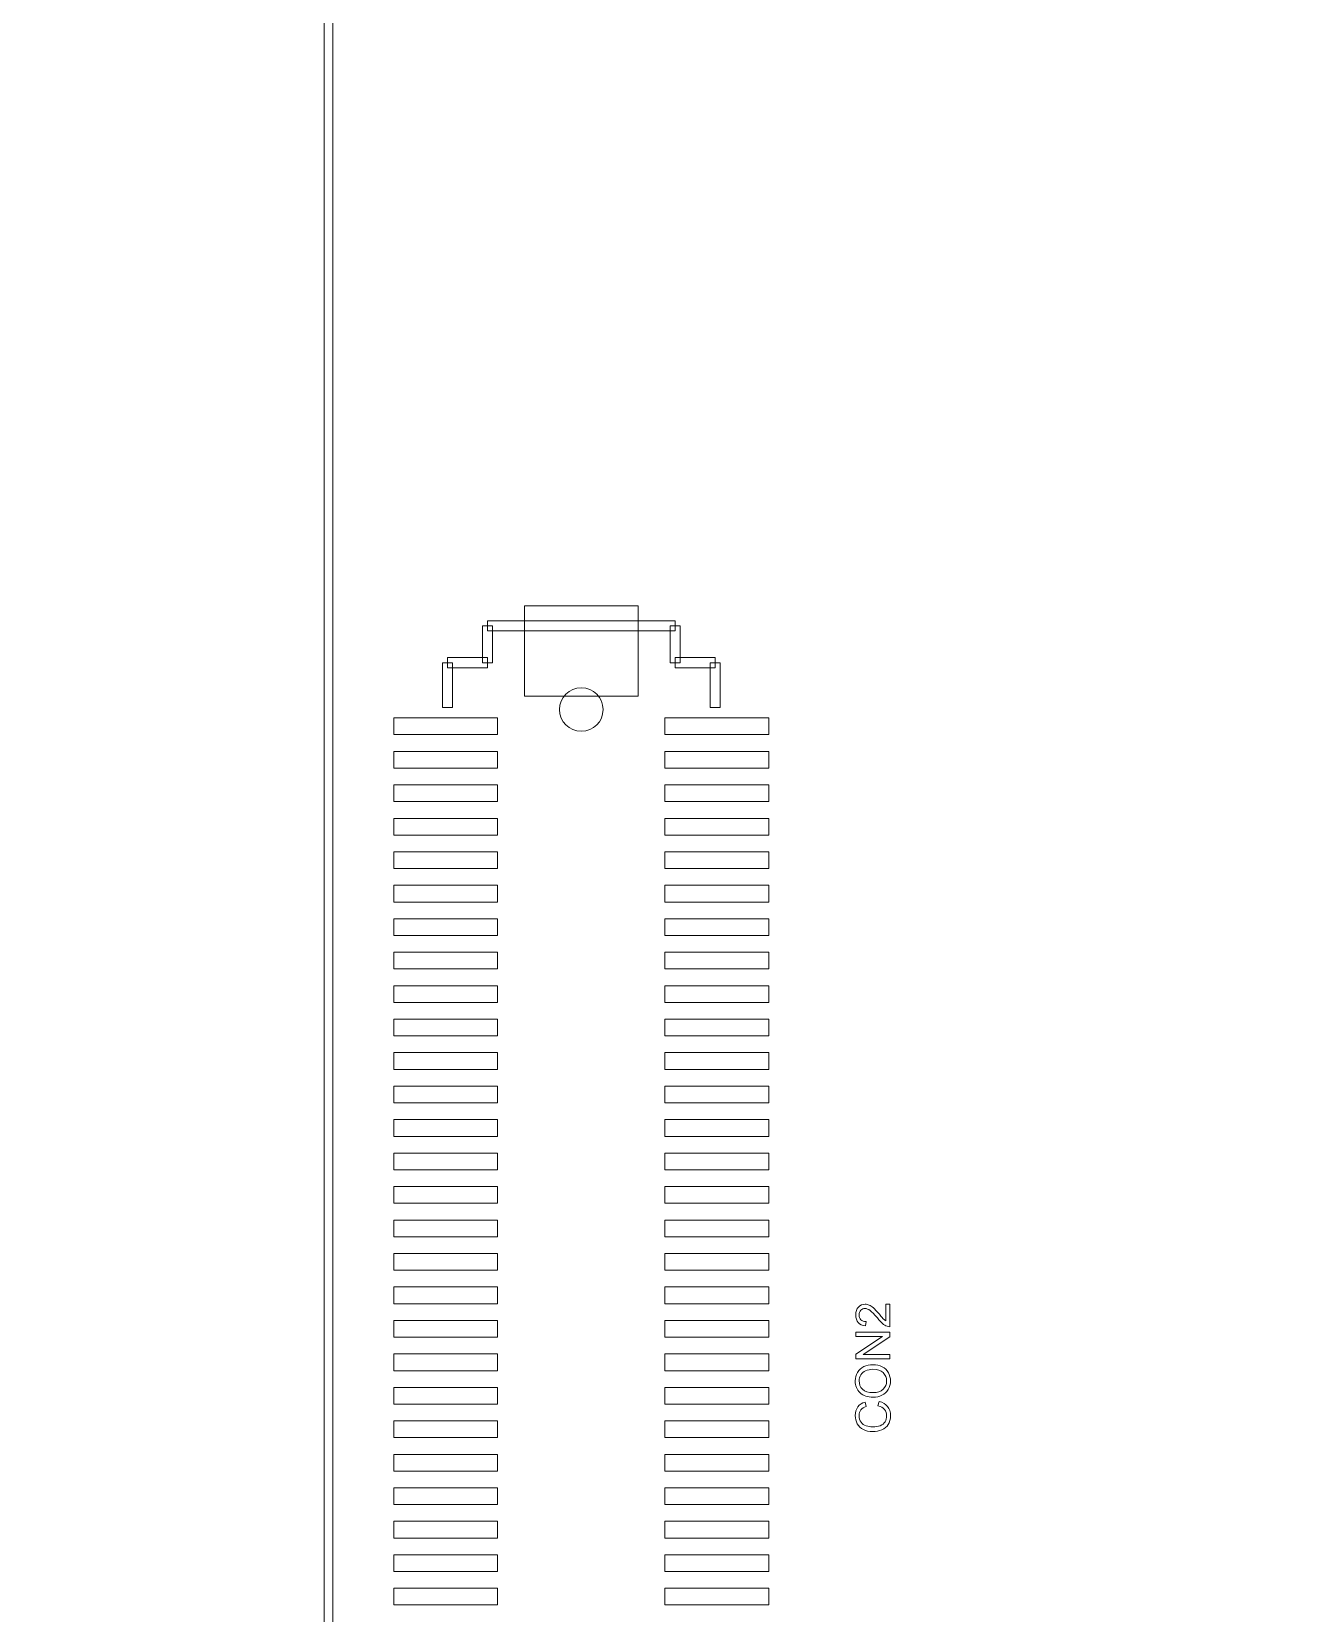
# Model space of a CAD drawing. Header units: millimetres. Extents: x -90 to 99, y -65 to 67.
# Drawn here: x -25.7 to -6.87, y -14.33 to 9.29 of the extents above; entities that cross this region are included whole.
import ezdxf

# ---------------------------------------------------------------- set-up
doc = ezdxf.new("R2010")
doc.units = ezdxf.units.MM
doc.header["$MEASUREMENT"] = 0
for name, color, linetype in [('BG_OUTLINE', 7, 'Continuous'), ('BG_SILKSCREEN_TOP', 7, 'Continuous'), ('PG_SILKSCREEN_TOP', 7, 'Continuous'), ('PIN_TOP', 7, 'Continuous'), ('RD_SILKSCREEN_TOP', 7, 'Continuous')]:
    doc.layers.add(name, color=color, linetype=linetype)

msp = doc.modelspace()

# ---------------------------------------------------------------- linework, layer by layer
at = {"layer": 'BG_OUTLINE', "color": 3, "lineweight": 9}
msp.add_open_spline([(-71.7269, -61.8795), (-71.7269, -61.8795), (-71.7343, 42.2681), (-71.7343, 42.2681), (-71.7343, 42.2681), (-71.7348, 43.0066), (-71.4419, 43.715), (-70.92, 44.2375), (-70.92, 44.2375), (-70.3982, 44.76), (-69.6866, 45.0538), (-68.9482, 45.0543), (-68.9482, 45.0543), (-68.9482, 45.0543), (75.2046, 45.0543), (75.2046, 45.0543), (75.2046, 45.0543), (76.8319, 45.0552), (78.1763, 43.7805), (78.2661, 42.1556), (78.2661, 42.1556), (78.2661, 42.1556), (78.2661, 31.2814), (78.2661, 31.2814), (78.2661, 31.2814), (78.2661, 31.2814), (72.2646, 31.2814), (72.2646, 31.2814), (72.2646, 31.2814), (72.2646, 31.2814), (72.2646, 26.9814), (72.2646, 26.9814), (72.2646, 26.9814), (72.2646, 26.9814), (78.2661, 26.9814), (78.2661, 26.9814), (78.2661, 26.9814), (78.2661, 26.9814), (78.2661, 18.6553), (78.2661, 18.6553), (78.2661, 18.6553), (78.2661, 18.6553), (72.2496, 18.6553), (72.2496, 18.6553), (72.2496, 18.6553), (72.2496, 18.6553), (72.2496, 14.3553), (72.2496, 14.3553), (72.2496, 14.3553), (72.2496, 14.3553), (78.2661, 14.3553), (78.2661, 14.3553), (78.2661, 14.3553), (78.2661, 14.3553), (78.2661, 9.255), (78.2661, 9.255), (78.2661, 9.255), (78.2661, 9.255), (72.2648, 9.255), (72.2648, 9.255), (72.2648, 9.255), (72.2648, 9.255), (72.2648, 4.955), (72.2648, 4.955), (72.2648, 4.955), (72.2648, 4.955), (78.2661, 4.955), (78.2661, 4.955), (78.2661, 4.955), (78.2661, 4.955), (78.2661, -3.3762), (78.2661, -3.3762), (78.2661, -3.3762), (78.2661, -3.3762), (72.2445, -3.3762), (72.2445, -3.3762), (72.2445, -3.3762), (72.2445, -3.3762), (72.2445, -7.6762), (72.2445, -7.6762), (72.2445, -7.6762), (72.2445, -7.6762), (78.2661, -7.6762), (78.2661, -7.6762), (78.2661, -7.6762), (78.2661, -7.6762), (78.2661, -12.7615), (78.2661, -12.7615), (78.2661, -12.7615), (78.2661, -12.7615), (72.2651, -12.7615), (72.2651, -12.7615), (72.2651, -12.7615), (72.2651, -12.7615), (72.2651, -17.0615), (72.2651, -17.0615), (72.2651, -17.0615), (72.2651, -17.0615), (78.2661, -17.0615), (78.2661, -17.0615), (78.2661, -17.0615), (78.2661, -17.0615), (78.2661, -25.4097), (78.2661, -25.4097), (78.2661, -25.4097), (78.2661, -25.4097), (72.2656, -25.4097), (72.2656, -25.4097), (72.2656, -25.4097), (72.2656, -25.4097), (72.2656, -29.7097), (72.2656, -29.7097), (72.2656, -29.7097), (72.2656, -29.7097), (78.2661, -29.7097), (78.2661, -29.7097), (78.2661, -29.7097), (78.2661, -29.7097), (78.2661, -34.793), (78.2661, -34.793), (78.2661, -34.793), (78.2661, -34.793), (72.2679, -34.793), (72.2679, -34.793), (72.2679, -34.793), (72.2679, -34.793), (72.2679, -39.0929), (72.2679, -39.0929), (72.2679, -39.0929), (72.2679, -39.0929), (78.2661, -39.0929), (78.2661, -39.0929), (78.2661, -39.0929), (78.2661, -39.0929), (78.2661, -47.4269), (78.2661, -47.4269), (78.2661, -47.4269), (78.2661, -47.4269), (72.2679, -47.4269), (72.2679, -47.4269), (72.2679, -47.4269), (72.2679, -47.4269), (72.2679, -51.7269), (72.2679, -51.7269), (72.2679, -51.7269), (72.2679, -51.7269), (78.2661, -51.7269), (78.2661, -51.7269), (78.2661, -51.7269), (78.2661, -51.7269), (78.2661, -51.8138), (78.2661, -51.8138), (78.2661, -51.8138), (78.2661, -51.8138), (78.2656, -61.8468), (78.2656, -61.8468), (78.2656, -61.8468), (78.2661, -62.6669), (77.9407, -63.4536), (77.3612, -64.0339), (77.3612, -64.0339), (76.7817, -64.6142), (75.9915, -64.9405), (75.1713, -64.941), (75.1713, -64.941), (75.1713, -64.941), (-68.6609, -64.9456), (-68.6609, -64.9456), (-68.6609, -64.9456), (-69.4735, -64.9461), (-70.2531, -64.6237), (-70.8281, -64.0495), (-70.8281, -64.0495), (-71.4031, -63.4752), (-71.7264, -62.6922), (-71.7269, -61.8795)], degree=3, knots=[0, 0, 0, 0, 0.0227273, 0.0227273, 0.0227273, 0.0227273, 0.0454545, 0.0454545, 0.0454545, 0.0454545, 0.0681818, 0.0681818, 0.0681818, 0.0681818, 0.0909091, 0.0909091, 0.0909091, 0.0909091, 0.1136364, 0.1136364, 0.1136364, 0.1136364, 0.1363636, 0.1363636, 0.1363636, 0.1363636, 0.1590909, 0.1590909, 0.1590909, 0.1590909, 0.1818182, 0.1818182, 0.1818182, 0.1818182, 0.2045455, 0.2045455, 0.2045455, 0.2045455, 0.2272727, 0.2272727, 0.2272727, 0.2272727, 0.25, 0.25, 0.25, 0.25, 0.2727273, 0.2727273, 0.2727273, 0.2727273, 0.2954545, 0.2954545, 0.2954545, 0.2954545, 0.3181818, 0.3181818, 0.3181818, 0.3181818, 0.3409091, 0.3409091, 0.3409091, 0.3409091, 0.3636364, 0.3636364, 0.3636364, 0.3636364, 0.3863636, 0.3863636, 0.3863636, 0.3863636, 0.4090909, 0.4090909, 0.4090909, 0.4090909, 0.4318182, 0.4318182, 0.4318182, 0.4318182, 0.4545455, 0.4545455, 0.4545455, 0.4545455, 0.4772727, 0.4772727, 0.4772727, 0.4772727, 0.5, 0.5, 0.5, 0.5, 0.5227273, 0.5227273, 0.5227273, 0.5227273, 0.5454545, 0.5454545, 0.5454545, 0.5454545, 0.5681818, 0.5681818, 0.5681818, 0.5681818, 0.5909091, 0.5909091, 0.5909091, 0.5909091, 0.6136364, 0.6136364, 0.6136364, 0.6136364, 0.6363636, 0.6363636, 0.6363636, 0.6363636, 0.6590909, 0.6590909, 0.6590909, 0.6590909, 0.6818182, 0.6818182, 0.6818182, 0.6818182, 0.7045455, 0.7045455, 0.7045455, 0.7045455, 0.7272727, 0.7272727, 0.7272727, 0.7272727, 0.75, 0.75, 0.75, 0.75, 0.7727273, 0.7727273, 0.7727273, 0.7727273, 0.7954545, 0.7954545, 0.7954545, 0.7954545, 0.8181818, 0.8181818, 0.8181818, 0.8181818, 0.8409091, 0.8409091, 0.8409091, 0.8409091, 0.8636364, 0.8636364, 0.8636364, 0.8636364, 0.8863636, 0.8863636, 0.8863636, 0.8863636, 0.9090909, 0.9090909, 0.9090909, 0.9090909, 0.9318182, 0.9318182, 0.9318182, 0.9318182, 0.9545455, 0.9545455, 0.9545455, 0.9545455, 0.9772727, 0.9772727, 0.9772727, 0.9772727, 1, 1, 1, 1], dxfattribs=at)
at = {"layer": 'BG_SILKSCREEN_TOP', "color": 2, "lineweight": 9}
msp.add_open_spline([(-21.3337, 17.5981), (-21.3337, 17.5981), (-21.2067, 17.5981), (-21.2067, 17.5981), (-21.2067, 17.5981), (-21.2067, 17.5981), (-21.2067, -37.4018), (-21.2067, -37.4018), (-21.2067, -37.4018), (-21.2067, -37.4018), (-21.3337, -37.4018), (-21.3337, -37.4018), (-21.3337, -37.4018), (-21.3337, -37.4018), (-21.3337, 17.5981), (-21.3337, 17.5981)], degree=3, knots=[0, 0, 0, 0, 0.25, 0.25, 0.25, 0.25, 0.5, 0.5, 0.5, 0.5, 0.75, 0.75, 0.75, 0.75, 1, 1, 1, 1], dxfattribs=at)
at = {"layer": 'PG_SILKSCREEN_TOP', "color": 6, "lineweight": 9}
for points in [[(-16.0942, 0.4915), (-16.0942, 0.4915), (-16.0942, 0.3414), (-16.0942, 0.3414), (-16.0942, 0.3414), (-16.0942, 0.3414), (-18.8943, 0.3414), (-18.8943, 0.3414), (-18.8943, 0.3414), (-18.8943, 0.3414), (-18.8943, 0.4915), (-18.8943, 0.4915), (-18.8943, 0.4915), (-18.8943, 0.4915), (-16.0942, 0.4915), (-16.0942, 0.4915)], [(-18.9694, 0.4164), (-18.9694, 0.4164), (-18.8193, 0.4164), (-18.8193, 0.4164), (-18.8193, 0.4164), (-18.8193, 0.4164), (-18.8193, -0.1335), (-18.8193, -0.1335), (-18.8193, -0.1335), (-18.8193, -0.1335), (-18.9694, -0.1335), (-18.9694, -0.1335), (-18.9694, -0.1335), (-18.9694, -0.1335), (-18.9694, 0.4164), (-18.9694, 0.4164)], [(-16.0192, -0.1335), (-16.0192, -0.1335), (-16.1693, -0.1335), (-16.1693, -0.1335), (-16.1693, -0.1335), (-16.1693, -0.1335), (-16.1693, 0.4164), (-16.1693, 0.4164), (-16.1693, 0.4164), (-16.1693, 0.4164), (-16.0192, 0.4164), (-16.0192, 0.4164), (-16.0192, 0.4164), (-16.0192, 0.4164), (-16.0192, -0.1335), (-16.0192, -0.1335)], [(-19.5693, -0.1335), (-19.5693, -0.1335), (-19.4192, -0.1335), (-19.4192, -0.1335), (-19.4192, -0.1335), (-19.4192, -0.1335), (-19.4192, -0.8005), (-19.4192, -0.8005), (-19.4192, -0.8005), (-19.4192, -0.8005), (-19.5693, -0.8005), (-19.5693, -0.8005), (-19.5693, -0.8005), (-19.5693, -0.8005), (-19.5693, -0.1335), (-19.5693, -0.1335)], [(-18.8943, -0.0584), (-18.8943, -0.0584), (-18.8943, -0.2086), (-18.8943, -0.2086), (-18.8943, -0.2086), (-18.8943, -0.2086), (-19.4943, -0.2086), (-19.4943, -0.2086), (-19.4943, -0.2086), (-19.4943, -0.2086), (-19.4943, -0.0584), (-19.4943, -0.0584), (-19.4943, -0.0584), (-19.4943, -0.0584), (-18.8943, -0.0584), (-18.8943, -0.0584)], [(-15.4943, -0.0584), (-15.4943, -0.0584), (-15.4943, -0.2086), (-15.4943, -0.2086), (-15.4943, -0.2086), (-15.4943, -0.2086), (-16.0942, -0.2086), (-16.0942, -0.2086), (-16.0942, -0.2086), (-16.0942, -0.2086), (-16.0942, -0.0584), (-16.0942, -0.0584), (-16.0942, -0.0584), (-16.0942, -0.0584), (-15.4943, -0.0584), (-15.4943, -0.0584)], [(-15.4192, -0.8005), (-15.4192, -0.8005), (-15.5693, -0.8005), (-15.5693, -0.8005), (-15.5693, -0.8005), (-15.5693, -0.8005), (-15.5693, -0.1335), (-15.5693, -0.1335), (-15.5693, -0.1335), (-15.5693, -0.1335), (-15.4192, -0.1335), (-15.4192, -0.1335), (-15.4192, -0.1335), (-15.4192, -0.1335), (-15.4192, -0.8005), (-15.4192, -0.8005)]]:
    msp.add_open_spline(points, degree=3, knots=[0, 0, 0, 0, 0.25, 0.25, 0.25, 0.25, 0.5, 0.5, 0.5, 0.5, 0.75, 0.75, 0.75, 0.75, 1, 1, 1, 1], dxfattribs=at)
at = {"layer": 'PIN_TOP', "lineweight": 9}
for points in [[(-16.6443, -0.6335), (-16.6443, -0.6335), (-18.3443, -0.6335), (-18.3443, -0.6335), (-18.3443, -0.6335), (-18.3443, -0.6335), (-18.3443, 0.7165), (-18.3443, 0.7165), (-18.3443, 0.7165), (-18.3443, 0.7165), (-16.6443, 0.7165), (-16.6443, 0.7165), (-16.6443, 0.7165), (-16.6443, 0.7165), (-16.6443, -0.6335), (-16.6443, -0.6335)], [(-17.1693, -0.8335), (-17.1693, -0.654), (-17.3148, -0.5085), (-17.4943, -0.5085), (-17.4943, -0.5085), (-17.6738, -0.5085), (-17.8193, -0.654), (-17.8193, -0.8335), (-17.8193, -0.8335), (-17.8193, -1.013), (-17.6738, -1.1585), (-17.4943, -1.1585), (-17.4943, -1.1585), (-17.3148, -1.1585), (-17.1693, -1.013), (-17.1693, -0.8335)], [(-18.7442, -1.2084), (-18.7442, -1.2084), (-20.2941, -1.2084), (-20.2941, -1.2084), (-20.2941, -1.2084), (-20.2941, -1.2084), (-20.2941, -0.9585), (-20.2941, -0.9585), (-20.2941, -0.9585), (-20.2941, -0.9585), (-18.7442, -0.9585), (-18.7442, -0.9585), (-18.7442, -0.9585), (-18.7442, -0.9585), (-18.7442, -1.2084), (-18.7442, -1.2084)], [(-14.6944, -1.2084), (-14.6944, -1.2084), (-16.2443, -1.2084), (-16.2443, -1.2084), (-16.2443, -1.2084), (-16.2443, -1.2084), (-16.2443, -0.9585), (-16.2443, -0.9585), (-16.2443, -0.9585), (-16.2443, -0.9585), (-14.6944, -0.9585), (-14.6944, -0.9585), (-14.6944, -0.9585), (-14.6944, -0.9585), (-14.6944, -1.2084), (-14.6944, -1.2084)], [(-18.7442, -1.7085), (-18.7442, -1.7085), (-20.2941, -1.7085), (-20.2941, -1.7085), (-20.2941, -1.7085), (-20.2941, -1.7085), (-20.2941, -1.4585), (-20.2941, -1.4585), (-20.2941, -1.4585), (-20.2941, -1.4585), (-18.7442, -1.4585), (-18.7442, -1.4585), (-18.7442, -1.4585), (-18.7442, -1.4585), (-18.7442, -1.7085), (-18.7442, -1.7085)], [(-14.6944, -1.7085), (-14.6944, -1.7085), (-16.2443, -1.7085), (-16.2443, -1.7085), (-16.2443, -1.7085), (-16.2443, -1.7085), (-16.2443, -1.4585), (-16.2443, -1.4585), (-16.2443, -1.4585), (-16.2443, -1.4585), (-14.6944, -1.4585), (-14.6944, -1.4585), (-14.6944, -1.4585), (-14.6944, -1.4585), (-14.6944, -1.7085), (-14.6944, -1.7085)], [(-18.7442, -2.2083), (-18.7442, -2.2083), (-20.2941, -2.2083), (-20.2941, -2.2083), (-20.2941, -2.2083), (-20.2941, -2.2083), (-20.2941, -1.9584), (-20.2941, -1.9584), (-20.2941, -1.9584), (-20.2941, -1.9584), (-18.7442, -1.9584), (-18.7442, -1.9584), (-18.7442, -1.9584), (-18.7442, -1.9584), (-18.7442, -2.2083), (-18.7442, -2.2083)], [(-14.6944, -2.2083), (-14.6944, -2.2083), (-16.2443, -2.2083), (-16.2443, -2.2083), (-16.2443, -2.2083), (-16.2443, -2.2083), (-16.2443, -1.9584), (-16.2443, -1.9584), (-16.2443, -1.9584), (-16.2443, -1.9584), (-14.6944, -1.9584), (-14.6944, -1.9584), (-14.6944, -1.9584), (-14.6944, -1.9584), (-14.6944, -2.2083), (-14.6944, -2.2083)], [(-18.7442, -2.7085), (-18.7442, -2.7085), (-20.2941, -2.7085), (-20.2941, -2.7085), (-20.2941, -2.7085), (-20.2941, -2.7085), (-20.2941, -2.4585), (-20.2941, -2.4585), (-20.2941, -2.4585), (-20.2941, -2.4585), (-18.7442, -2.4585), (-18.7442, -2.4585), (-18.7442, -2.4585), (-18.7442, -2.4585), (-18.7442, -2.7085), (-18.7442, -2.7085)], [(-14.6944, -2.7085), (-14.6944, -2.7085), (-16.2443, -2.7085), (-16.2443, -2.7085), (-16.2443, -2.7085), (-16.2443, -2.7085), (-16.2443, -2.4585), (-16.2443, -2.4585), (-16.2443, -2.4585), (-16.2443, -2.4585), (-14.6944, -2.4585), (-14.6944, -2.4585), (-14.6944, -2.4585), (-14.6944, -2.4585), (-14.6944, -2.7085), (-14.6944, -2.7085)], [(-18.7442, -3.2083), (-18.7442, -3.2083), (-20.2941, -3.2083), (-20.2941, -3.2083), (-20.2941, -3.2083), (-20.2941, -3.2083), (-20.2941, -2.9584), (-20.2941, -2.9584), (-20.2941, -2.9584), (-20.2941, -2.9584), (-18.7442, -2.9584), (-18.7442, -2.9584), (-18.7442, -2.9584), (-18.7442, -2.9584), (-18.7442, -3.2083), (-18.7442, -3.2083)], [(-14.6944, -3.2083), (-14.6944, -3.2083), (-16.2443, -3.2083), (-16.2443, -3.2083), (-16.2443, -3.2083), (-16.2443, -3.2083), (-16.2443, -2.9584), (-16.2443, -2.9584), (-16.2443, -2.9584), (-16.2443, -2.9584), (-14.6944, -2.9584), (-14.6944, -2.9584), (-14.6944, -2.9584), (-14.6944, -2.9584), (-14.6944, -3.2083), (-14.6944, -3.2083)], [(-18.7442, -3.7084), (-18.7442, -3.7084), (-20.2941, -3.7084), (-20.2941, -3.7084), (-20.2941, -3.7084), (-20.2941, -3.7084), (-20.2941, -3.4585), (-20.2941, -3.4585), (-20.2941, -3.4585), (-20.2941, -3.4585), (-18.7442, -3.4585), (-18.7442, -3.4585), (-18.7442, -3.4585), (-18.7442, -3.4585), (-18.7442, -3.7084), (-18.7442, -3.7084)], [(-14.6944, -3.7084), (-14.6944, -3.7084), (-16.2443, -3.7084), (-16.2443, -3.7084), (-16.2443, -3.7084), (-16.2443, -3.7084), (-16.2443, -3.4585), (-16.2443, -3.4585), (-16.2443, -3.4585), (-16.2443, -3.4585), (-14.6944, -3.4585), (-14.6944, -3.4585), (-14.6944, -3.4585), (-14.6944, -3.4585), (-14.6944, -3.7084), (-14.6944, -3.7084)], [(-18.7442, -4.2083), (-18.7442, -4.2083), (-20.2941, -4.2083), (-20.2941, -4.2083), (-20.2941, -4.2083), (-20.2941, -4.2083), (-20.2941, -3.9584), (-20.2941, -3.9584), (-20.2941, -3.9584), (-20.2941, -3.9584), (-18.7442, -3.9584), (-18.7442, -3.9584), (-18.7442, -3.9584), (-18.7442, -3.9584), (-18.7442, -4.2083), (-18.7442, -4.2083)], [(-14.6944, -4.2083), (-14.6944, -4.2083), (-16.2443, -4.2083), (-16.2443, -4.2083), (-16.2443, -4.2083), (-16.2443, -4.2083), (-16.2443, -3.9584), (-16.2443, -3.9584), (-16.2443, -3.9584), (-16.2443, -3.9584), (-14.6944, -3.9584), (-14.6944, -3.9584), (-14.6944, -3.9584), (-14.6944, -3.9584), (-14.6944, -4.2083), (-14.6944, -4.2083)], [(-18.7442, -4.7084), (-18.7442, -4.7084), (-20.2941, -4.7084), (-20.2941, -4.7084), (-20.2941, -4.7084), (-20.2941, -4.7084), (-20.2941, -4.4585), (-20.2941, -4.4585), (-20.2941, -4.4585), (-20.2941, -4.4585), (-18.7442, -4.4585), (-18.7442, -4.4585), (-18.7442, -4.4585), (-18.7442, -4.4585), (-18.7442, -4.7084), (-18.7442, -4.7084)], [(-14.6944, -4.7084), (-14.6944, -4.7084), (-16.2443, -4.7084), (-16.2443, -4.7084), (-16.2443, -4.7084), (-16.2443, -4.7084), (-16.2443, -4.4585), (-16.2443, -4.4585), (-16.2443, -4.4585), (-16.2443, -4.4585), (-14.6944, -4.4585), (-14.6944, -4.4585), (-14.6944, -4.4585), (-14.6944, -4.4585), (-14.6944, -4.7084), (-14.6944, -4.7084)], [(-18.7442, -5.2083), (-18.7442, -5.2083), (-20.2941, -5.2083), (-20.2941, -5.2083), (-20.2941, -5.2083), (-20.2941, -5.2083), (-20.2941, -4.9584), (-20.2941, -4.9584), (-20.2941, -4.9584), (-20.2941, -4.9584), (-18.7442, -4.9584), (-18.7442, -4.9584), (-18.7442, -4.9584), (-18.7442, -4.9584), (-18.7442, -5.2083), (-18.7442, -5.2083)], [(-14.6944, -5.2083), (-14.6944, -5.2083), (-16.2443, -5.2083), (-16.2443, -5.2083), (-16.2443, -5.2083), (-16.2443, -5.2083), (-16.2443, -4.9584), (-16.2443, -4.9584), (-16.2443, -4.9584), (-16.2443, -4.9584), (-14.6944, -4.9584), (-14.6944, -4.9584), (-14.6944, -4.9584), (-14.6944, -4.9584), (-14.6944, -5.2083), (-14.6944, -5.2083)], [(-18.7442, -5.7084), (-18.7442, -5.7084), (-20.2941, -5.7084), (-20.2941, -5.7084), (-20.2941, -5.7084), (-20.2941, -5.7084), (-20.2941, -5.4585), (-20.2941, -5.4585), (-20.2941, -5.4585), (-20.2941, -5.4585), (-18.7442, -5.4585), (-18.7442, -5.4585), (-18.7442, -5.4585), (-18.7442, -5.4585), (-18.7442, -5.7084), (-18.7442, -5.7084)], [(-14.6944, -5.7084), (-14.6944, -5.7084), (-16.2443, -5.7084), (-16.2443, -5.7084), (-16.2443, -5.7084), (-16.2443, -5.7084), (-16.2443, -5.4585), (-16.2443, -5.4585), (-16.2443, -5.4585), (-16.2443, -5.4585), (-14.6944, -5.4585), (-14.6944, -5.4585), (-14.6944, -5.4585), (-14.6944, -5.4585), (-14.6944, -5.7084), (-14.6944, -5.7084)], [(-18.7442, -6.2083), (-18.7442, -6.2083), (-20.2941, -6.2083), (-20.2941, -6.2083), (-20.2941, -6.2083), (-20.2941, -6.2083), (-20.2941, -5.9584), (-20.2941, -5.9584), (-20.2941, -5.9584), (-20.2941, -5.9584), (-18.7442, -5.9584), (-18.7442, -5.9584), (-18.7442, -5.9584), (-18.7442, -5.9584), (-18.7442, -6.2083), (-18.7442, -6.2083)], [(-14.6944, -6.2083), (-14.6944, -6.2083), (-16.2443, -6.2083), (-16.2443, -6.2083), (-16.2443, -6.2083), (-16.2443, -6.2083), (-16.2443, -5.9584), (-16.2443, -5.9584), (-16.2443, -5.9584), (-16.2443, -5.9584), (-14.6944, -5.9584), (-14.6944, -5.9584), (-14.6944, -5.9584), (-14.6944, -5.9584), (-14.6944, -6.2083), (-14.6944, -6.2083)], [(-18.7442, -6.7084), (-18.7442, -6.7084), (-20.2941, -6.7084), (-20.2941, -6.7084), (-20.2941, -6.7084), (-20.2941, -6.7084), (-20.2941, -6.4585), (-20.2941, -6.4585), (-20.2941, -6.4585), (-20.2941, -6.4585), (-18.7442, -6.4585), (-18.7442, -6.4585), (-18.7442, -6.4585), (-18.7442, -6.4585), (-18.7442, -6.7084), (-18.7442, -6.7084)], [(-14.6944, -6.7084), (-14.6944, -6.7084), (-16.2443, -6.7084), (-16.2443, -6.7084), (-16.2443, -6.7084), (-16.2443, -6.7084), (-16.2443, -6.4585), (-16.2443, -6.4585), (-16.2443, -6.4585), (-16.2443, -6.4585), (-14.6944, -6.4585), (-14.6944, -6.4585), (-14.6944, -6.4585), (-14.6944, -6.4585), (-14.6944, -6.7084), (-14.6944, -6.7084)], [(-18.7442, -7.2083), (-18.7442, -7.2083), (-20.2941, -7.2083), (-20.2941, -7.2083), (-20.2941, -7.2083), (-20.2941, -7.2083), (-20.2941, -6.9584), (-20.2941, -6.9584), (-20.2941, -6.9584), (-20.2941, -6.9584), (-18.7442, -6.9584), (-18.7442, -6.9584), (-18.7442, -6.9584), (-18.7442, -6.9584), (-18.7442, -7.2083), (-18.7442, -7.2083)], [(-14.6944, -7.2083), (-14.6944, -7.2083), (-16.2443, -7.2083), (-16.2443, -7.2083), (-16.2443, -7.2083), (-16.2443, -7.2083), (-16.2443, -6.9584), (-16.2443, -6.9584), (-16.2443, -6.9584), (-16.2443, -6.9584), (-14.6944, -6.9584), (-14.6944, -6.9584), (-14.6944, -6.9584), (-14.6944, -6.9584), (-14.6944, -7.2083), (-14.6944, -7.2083)], [(-18.7442, -7.7084), (-18.7442, -7.7084), (-20.2941, -7.7084), (-20.2941, -7.7084), (-20.2941, -7.7084), (-20.2941, -7.7084), (-20.2941, -7.4585), (-20.2941, -7.4585), (-20.2941, -7.4585), (-20.2941, -7.4585), (-18.7442, -7.4585), (-18.7442, -7.4585), (-18.7442, -7.4585), (-18.7442, -7.4585), (-18.7442, -7.7084), (-18.7442, -7.7084)], [(-14.6944, -7.7084), (-14.6944, -7.7084), (-16.2443, -7.7084), (-16.2443, -7.7084), (-16.2443, -7.7084), (-16.2443, -7.7084), (-16.2443, -7.4585), (-16.2443, -7.4585), (-16.2443, -7.4585), (-16.2443, -7.4585), (-14.6944, -7.4585), (-14.6944, -7.4585), (-14.6944, -7.4585), (-14.6944, -7.4585), (-14.6944, -7.7084), (-14.6944, -7.7084)], [(-18.7442, -8.2083), (-18.7442, -8.2083), (-20.2941, -8.2083), (-20.2941, -8.2083), (-20.2941, -8.2083), (-20.2941, -8.2083), (-20.2941, -7.9584), (-20.2941, -7.9584), (-20.2941, -7.9584), (-20.2941, -7.9584), (-18.7442, -7.9584), (-18.7442, -7.9584), (-18.7442, -7.9584), (-18.7442, -7.9584), (-18.7442, -8.2083), (-18.7442, -8.2083)], [(-14.6944, -8.2083), (-14.6944, -8.2083), (-16.2443, -8.2083), (-16.2443, -8.2083), (-16.2443, -8.2083), (-16.2443, -8.2083), (-16.2443, -7.9584), (-16.2443, -7.9584), (-16.2443, -7.9584), (-16.2443, -7.9584), (-14.6944, -7.9584), (-14.6944, -7.9584), (-14.6944, -7.9584), (-14.6944, -7.9584), (-14.6944, -8.2083), (-14.6944, -8.2083)], [(-18.7442, -8.7084), (-18.7442, -8.7084), (-20.2941, -8.7084), (-20.2941, -8.7084), (-20.2941, -8.7084), (-20.2941, -8.7084), (-20.2941, -8.4585), (-20.2941, -8.4585), (-20.2941, -8.4585), (-20.2941, -8.4585), (-18.7442, -8.4585), (-18.7442, -8.4585), (-18.7442, -8.4585), (-18.7442, -8.4585), (-18.7442, -8.7084), (-18.7442, -8.7084)], [(-14.6944, -8.7084), (-14.6944, -8.7084), (-16.2443, -8.7084), (-16.2443, -8.7084), (-16.2443, -8.7084), (-16.2443, -8.7084), (-16.2443, -8.4585), (-16.2443, -8.4585), (-16.2443, -8.4585), (-16.2443, -8.4585), (-14.6944, -8.4585), (-14.6944, -8.4585), (-14.6944, -8.4585), (-14.6944, -8.4585), (-14.6944, -8.7084), (-14.6944, -8.7084)], [(-18.7442, -9.2083), (-18.7442, -9.2083), (-20.2941, -9.2083), (-20.2941, -9.2083), (-20.2941, -9.2083), (-20.2941, -9.2083), (-20.2941, -8.9584), (-20.2941, -8.9584), (-20.2941, -8.9584), (-20.2941, -8.9584), (-18.7442, -8.9584), (-18.7442, -8.9584), (-18.7442, -8.9584), (-18.7442, -8.9584), (-18.7442, -9.2083), (-18.7442, -9.2083)], [(-14.6944, -9.2083), (-14.6944, -9.2083), (-16.2443, -9.2083), (-16.2443, -9.2083), (-16.2443, -9.2083), (-16.2443, -9.2083), (-16.2443, -8.9584), (-16.2443, -8.9584), (-16.2443, -8.9584), (-16.2443, -8.9584), (-14.6944, -8.9584), (-14.6944, -8.9584), (-14.6944, -8.9584), (-14.6944, -8.9584), (-14.6944, -9.2083), (-14.6944, -9.2083)], [(-18.7442, -9.7084), (-18.7442, -9.7084), (-20.2941, -9.7084), (-20.2941, -9.7084), (-20.2941, -9.7084), (-20.2941, -9.7084), (-20.2941, -9.4585), (-20.2941, -9.4585), (-20.2941, -9.4585), (-20.2941, -9.4585), (-18.7442, -9.4585), (-18.7442, -9.4585), (-18.7442, -9.4585), (-18.7442, -9.4585), (-18.7442, -9.7084), (-18.7442, -9.7084)], [(-14.6944, -9.7084), (-14.6944, -9.7084), (-16.2443, -9.7084), (-16.2443, -9.7084), (-16.2443, -9.7084), (-16.2443, -9.7084), (-16.2443, -9.4585), (-16.2443, -9.4585), (-16.2443, -9.4585), (-16.2443, -9.4585), (-14.6944, -9.4585), (-14.6944, -9.4585), (-14.6944, -9.4585), (-14.6944, -9.4585), (-14.6944, -9.7084), (-14.6944, -9.7084)], [(-18.7442, -10.2083), (-18.7442, -10.2083), (-20.2941, -10.2083), (-20.2941, -10.2083), (-20.2941, -10.2083), (-20.2941, -10.2083), (-20.2941, -9.9584), (-20.2941, -9.9584), (-20.2941, -9.9584), (-20.2941, -9.9584), (-18.7442, -9.9584), (-18.7442, -9.9584), (-18.7442, -9.9584), (-18.7442, -9.9584), (-18.7442, -10.2083), (-18.7442, -10.2083)], [(-14.6944, -10.2083), (-14.6944, -10.2083), (-16.2443, -10.2083), (-16.2443, -10.2083), (-16.2443, -10.2083), (-16.2443, -10.2083), (-16.2443, -9.9584), (-16.2443, -9.9584), (-16.2443, -9.9584), (-16.2443, -9.9584), (-14.6944, -9.9584), (-14.6944, -9.9584), (-14.6944, -9.9584), (-14.6944, -9.9584), (-14.6944, -10.2083), (-14.6944, -10.2083)], [(-18.7442, -10.7084), (-18.7442, -10.7084), (-20.2941, -10.7084), (-20.2941, -10.7084), (-20.2941, -10.7084), (-20.2941, -10.7084), (-20.2941, -10.4585), (-20.2941, -10.4585), (-20.2941, -10.4585), (-20.2941, -10.4585), (-18.7442, -10.4585), (-18.7442, -10.4585), (-18.7442, -10.4585), (-18.7442, -10.4585), (-18.7442, -10.7084), (-18.7442, -10.7084)], [(-14.6944, -10.7084), (-14.6944, -10.7084), (-16.2443, -10.7084), (-16.2443, -10.7084), (-16.2443, -10.7084), (-16.2443, -10.7084), (-16.2443, -10.4585), (-16.2443, -10.4585), (-16.2443, -10.4585), (-16.2443, -10.4585), (-14.6944, -10.4585), (-14.6944, -10.4585), (-14.6944, -10.4585), (-14.6944, -10.4585), (-14.6944, -10.7084), (-14.6944, -10.7084)], [(-18.7442, -11.2083), (-18.7442, -11.2083), (-20.2941, -11.2083), (-20.2941, -11.2083), (-20.2941, -11.2083), (-20.2941, -11.2083), (-20.2941, -10.9584), (-20.2941, -10.9584), (-20.2941, -10.9584), (-20.2941, -10.9584), (-18.7442, -10.9584), (-18.7442, -10.9584), (-18.7442, -10.9584), (-18.7442, -10.9584), (-18.7442, -11.2083), (-18.7442, -11.2083)], [(-14.6944, -11.2083), (-14.6944, -11.2083), (-16.2443, -11.2083), (-16.2443, -11.2083), (-16.2443, -11.2083), (-16.2443, -11.2083), (-16.2443, -10.9584), (-16.2443, -10.9584), (-16.2443, -10.9584), (-16.2443, -10.9584), (-14.6944, -10.9584), (-14.6944, -10.9584), (-14.6944, -10.9584), (-14.6944, -10.9584), (-14.6944, -11.2083), (-14.6944, -11.2083)], [(-18.7442, -11.7084), (-18.7442, -11.7084), (-20.2941, -11.7084), (-20.2941, -11.7084), (-20.2941, -11.7084), (-20.2941, -11.7084), (-20.2941, -11.4585), (-20.2941, -11.4585), (-20.2941, -11.4585), (-20.2941, -11.4585), (-18.7442, -11.4585), (-18.7442, -11.4585), (-18.7442, -11.4585), (-18.7442, -11.4585), (-18.7442, -11.7084), (-18.7442, -11.7084)], [(-14.6944, -11.7084), (-14.6944, -11.7084), (-16.2443, -11.7084), (-16.2443, -11.7084), (-16.2443, -11.7084), (-16.2443, -11.7084), (-16.2443, -11.4585), (-16.2443, -11.4585), (-16.2443, -11.4585), (-16.2443, -11.4585), (-14.6944, -11.4585), (-14.6944, -11.4585), (-14.6944, -11.4585), (-14.6944, -11.4585), (-14.6944, -11.7084), (-14.6944, -11.7084)], [(-18.7442, -12.2083), (-18.7442, -12.2083), (-20.2941, -12.2083), (-20.2941, -12.2083), (-20.2941, -12.2083), (-20.2941, -12.2083), (-20.2941, -11.9584), (-20.2941, -11.9584), (-20.2941, -11.9584), (-20.2941, -11.9584), (-18.7442, -11.9584), (-18.7442, -11.9584), (-18.7442, -11.9584), (-18.7442, -11.9584), (-18.7442, -12.2083), (-18.7442, -12.2083)], [(-14.6944, -12.2083), (-14.6944, -12.2083), (-16.2443, -12.2083), (-16.2443, -12.2083), (-16.2443, -12.2083), (-16.2443, -12.2083), (-16.2443, -11.9584), (-16.2443, -11.9584), (-16.2443, -11.9584), (-16.2443, -11.9584), (-14.6944, -11.9584), (-14.6944, -11.9584), (-14.6944, -11.9584), (-14.6944, -11.9584), (-14.6944, -12.2083), (-14.6944, -12.2083)], [(-18.7442, -12.7084), (-18.7442, -12.7084), (-20.2941, -12.7084), (-20.2941, -12.7084), (-20.2941, -12.7084), (-20.2941, -12.7084), (-20.2941, -12.4585), (-20.2941, -12.4585), (-20.2941, -12.4585), (-20.2941, -12.4585), (-18.7442, -12.4585), (-18.7442, -12.4585), (-18.7442, -12.4585), (-18.7442, -12.4585), (-18.7442, -12.7084), (-18.7442, -12.7084)], [(-14.6944, -12.7084), (-14.6944, -12.7084), (-16.2443, -12.7084), (-16.2443, -12.7084), (-16.2443, -12.7084), (-16.2443, -12.7084), (-16.2443, -12.4585), (-16.2443, -12.4585), (-16.2443, -12.4585), (-16.2443, -12.4585), (-14.6944, -12.4585), (-14.6944, -12.4585), (-14.6944, -12.4585), (-14.6944, -12.4585), (-14.6944, -12.7084), (-14.6944, -12.7084)], [(-18.7442, -13.2083), (-18.7442, -13.2083), (-20.2941, -13.2083), (-20.2941, -13.2083), (-20.2941, -13.2083), (-20.2941, -13.2083), (-20.2941, -12.9584), (-20.2941, -12.9584), (-20.2941, -12.9584), (-20.2941, -12.9584), (-18.7442, -12.9584), (-18.7442, -12.9584), (-18.7442, -12.9584), (-18.7442, -12.9584), (-18.7442, -13.2083), (-18.7442, -13.2083)], [(-14.6944, -13.2083), (-14.6944, -13.2083), (-16.2443, -13.2083), (-16.2443, -13.2083), (-16.2443, -13.2083), (-16.2443, -13.2083), (-16.2443, -12.9584), (-16.2443, -12.9584), (-16.2443, -12.9584), (-16.2443, -12.9584), (-14.6944, -12.9584), (-14.6944, -12.9584), (-14.6944, -12.9584), (-14.6944, -12.9584), (-14.6944, -13.2083), (-14.6944, -13.2083)], [(-18.7442, -13.7084), (-18.7442, -13.7084), (-20.2941, -13.7084), (-20.2941, -13.7084), (-20.2941, -13.7084), (-20.2941, -13.7084), (-20.2941, -13.4585), (-20.2941, -13.4585), (-20.2941, -13.4585), (-20.2941, -13.4585), (-18.7442, -13.4585), (-18.7442, -13.4585), (-18.7442, -13.4585), (-18.7442, -13.4585), (-18.7442, -13.7084), (-18.7442, -13.7084)], [(-14.6944, -13.7084), (-14.6944, -13.7084), (-16.2443, -13.7084), (-16.2443, -13.7084), (-16.2443, -13.7084), (-16.2443, -13.7084), (-16.2443, -13.4585), (-16.2443, -13.4585), (-16.2443, -13.4585), (-16.2443, -13.4585), (-14.6944, -13.4585), (-14.6944, -13.4585), (-14.6944, -13.4585), (-14.6944, -13.4585), (-14.6944, -13.7084), (-14.6944, -13.7084)], [(-18.7442, -14.2083), (-18.7442, -14.2083), (-20.2941, -14.2083), (-20.2941, -14.2083), (-20.2941, -14.2083), (-20.2941, -14.2083), (-20.2941, -13.9584), (-20.2941, -13.9584), (-20.2941, -13.9584), (-20.2941, -13.9584), (-18.7442, -13.9584), (-18.7442, -13.9584), (-18.7442, -13.9584), (-18.7442, -13.9584), (-18.7442, -14.2083), (-18.7442, -14.2083)], [(-14.6944, -14.2083), (-14.6944, -14.2083), (-16.2443, -14.2083), (-16.2443, -14.2083), (-16.2443, -14.2083), (-16.2443, -14.2083), (-16.2443, -13.9584), (-16.2443, -13.9584), (-16.2443, -13.9584), (-16.2443, -13.9584), (-14.6944, -13.9584), (-14.6944, -13.9584), (-14.6944, -13.9584), (-14.6944, -13.9584), (-14.6944, -14.2083), (-14.6944, -14.2083)]]:
    msp.add_open_spline(points, degree=3, knots=[0, 0, 0, 0, 0.25, 0.25, 0.25, 0.25, 0.5, 0.5, 0.5, 0.5, 0.75, 0.75, 0.75, 0.75, 1, 1, 1, 1], dxfattribs=at)
at = {"layer": 'RD_SILKSCREEN_TOP', "color": 8, "lineweight": 9}
for points, knots in [([(-12.945, -9.7151), (-12.945, -9.7151), (-12.8849, -9.7151), (-12.8849, -9.7151), (-12.8849, -9.7151), (-12.8849, -9.7151), (-12.8849, -10.0516), (-12.8849, -10.0516), (-12.8849, -10.0516), (-12.9, -10.0521), (-12.9144, -10.0497), (-12.9283, -10.0444), (-12.9283, -10.0444), (-12.9513, -10.0359), (-12.9738, -10.0221), (-12.9961, -10.0033), (-12.9961, -10.0033), (-13.0182, -9.9843), (-13.044, -9.957), (-13.0731, -9.9215), (-13.0731, -9.9215), (-13.1185, -9.8661), (-13.1544, -9.8287), (-13.181, -9.8092), (-13.181, -9.8092), (-13.2074, -9.7898), (-13.2326, -9.7801), (-13.2561, -9.7801), (-13.2561, -9.7801), (-13.2809, -9.7801), (-13.3018, -9.789), (-13.3189, -9.8066), (-13.3189, -9.8066), (-13.3358, -9.8244), (-13.3443, -9.8475), (-13.3443, -9.876), (-13.3443, -9.876), (-13.3443, -9.9061), (-13.3353, -9.9301), (-13.3172, -9.9481), (-13.3172, -9.9481), (-13.2992, -9.9663), (-13.2742, -9.9754), (-13.2423, -9.9756), (-13.2423, -9.9756), (-13.2423, -9.9756), (-13.2488, -10.0399), (-13.2488, -10.0399), (-13.2488, -10.0399), (-13.2968, -10.0355), (-13.3333, -10.0189), (-13.3584, -9.9902), (-13.3584, -9.9902), (-13.3836, -9.9615), (-13.3961, -9.9229), (-13.3961, -9.8745), (-13.3961, -9.8745), (-13.3961, -9.8257), (-13.3825, -9.7871), (-13.3555, -9.7586), (-13.3555, -9.7586), (-13.3283, -9.73), (-13.2948, -9.7158), (-13.2547, -9.7158), (-13.2547, -9.7158), (-13.2343, -9.7158), (-13.2143, -9.72), (-13.1946, -9.7284), (-13.1946, -9.7284), (-13.175, -9.7367), (-13.1542, -9.7506), (-13.1325, -9.7699), (-13.1325, -9.7699), (-13.1107, -9.7892), (-13.0808, -9.8213), (-13.0429, -9.8662), (-13.0429, -9.8662), (-13.0114, -9.9037), (-12.99, -9.9278), (-12.9788, -9.9384), (-12.9788, -9.9384), (-12.9676, -9.9491), (-12.9564, -9.9579), (-12.945, -9.9649), (-12.945, -9.9649), (-12.945, -9.9649), (-12.945, -9.7151), (-12.945, -9.7151)], [0, 0, 0, 0, 0.0454545, 0.0454545, 0.0454545, 0.0454545, 0.0909091, 0.0909091, 0.0909091, 0.0909091, 0.1363636, 0.1363636, 0.1363636, 0.1363636, 0.1818182, 0.1818182, 0.1818182, 0.1818182, 0.2272727, 0.2272727, 0.2272727, 0.2272727, 0.2727273, 0.2727273, 0.2727273, 0.2727273, 0.3181818, 0.3181818, 0.3181818, 0.3181818, 0.3636364, 0.3636364, 0.3636364, 0.3636364, 0.4090909, 0.4090909, 0.4090909, 0.4090909, 0.4545455, 0.4545455, 0.4545455, 0.4545455, 0.5, 0.5, 0.5, 0.5, 0.5454545, 0.5454545, 0.5454545, 0.5454545, 0.5909091, 0.5909091, 0.5909091, 0.5909091, 0.6363636, 0.6363636, 0.6363636, 0.6363636, 0.6818182, 0.6818182, 0.6818182, 0.6818182, 0.7272727, 0.7272727, 0.7272727, 0.7272727, 0.7727273, 0.7727273, 0.7727273, 0.7727273, 0.8181818, 0.8181818, 0.8181818, 0.8181818, 0.8636364, 0.8636364, 0.8636364, 0.8636364, 0.9090909, 0.9090909, 0.9090909, 0.9090909, 0.9545455, 0.9545455, 0.9545455, 0.9545455, 1, 1, 1, 1]), ([(-12.8849, -10.5326), (-12.8849, -10.5326), (-13.394, -10.5326), (-13.394, -10.5326), (-13.394, -10.5326), (-13.394, -10.5326), (-13.394, -10.4635), (-13.394, -10.4635), (-13.394, -10.4635), (-13.394, -10.4635), (-12.9943, -10.1961), (-12.9943, -10.1961), (-12.9943, -10.1961), (-12.9943, -10.1961), (-13.394, -10.1961), (-13.394, -10.1961), (-13.394, -10.1961), (-13.394, -10.1961), (-13.394, -10.1315), (-13.394, -10.1315), (-13.394, -10.1315), (-13.394, -10.1315), (-12.8849, -10.1315), (-12.8849, -10.1315), (-12.8849, -10.1315), (-12.8849, -10.1315), (-12.8849, -10.2006), (-12.8849, -10.2006), (-12.8849, -10.2006), (-12.8849, -10.2006), (-13.2849, -10.468), (-13.2849, -10.468), (-13.2849, -10.468), (-13.2849, -10.468), (-12.8849, -10.468), (-12.8849, -10.468), (-12.8849, -10.468), (-12.8849, -10.468), (-12.8849, -10.5326), (-12.8849, -10.5326)], [0, 0, 0, 0, 0.1, 0.1, 0.1, 0.1, 0.2, 0.2, 0.2, 0.2, 0.3, 0.3, 0.3, 0.3, 0.4, 0.4, 0.4, 0.4, 0.5, 0.5, 0.5, 0.5, 0.6, 0.6, 0.6, 0.6, 0.7, 0.7, 0.7, 0.7, 0.8, 0.8, 0.8, 0.8, 0.9, 0.9, 0.9, 0.9, 1, 1, 1, 1]), ([(-13.1329, -11.1056), (-13.2174, -11.1056), (-13.2835, -11.083), (-13.3313, -11.0376), (-13.3313, -11.0376), (-13.3791, -10.9922), (-13.403, -10.9336), (-13.403, -10.8618), (-13.403, -10.8618), (-13.403, -10.8149), (-13.3917, -10.7724), (-13.3693, -10.7347), (-13.3693, -10.7347), (-13.3468, -10.697), (-13.3155, -10.6682), (-13.2753, -10.6484), (-13.2753, -10.6484), (-13.2353, -10.6286), (-13.1896, -10.6188), (-13.1388, -10.6188), (-13.1388, -10.6188), (-13.0871, -10.6188), (-13.0409, -10.6291), (-13.0002, -10.65), (-13.0002, -10.65), (-12.9595, -10.6708), (-12.9286, -10.7004), (-12.9077, -10.7385), (-12.9077, -10.7385), (-12.8867, -10.7768), (-12.8762, -10.8179), (-12.8762, -10.8622), (-12.8762, -10.8622), (-12.8762, -10.9102), (-12.8877, -10.953), (-12.911, -10.9906), (-12.911, -10.9906), (-12.9341, -11.0285), (-12.9657, -11.057), (-13.0058, -11.0765), (-13.0058, -11.0765), (-13.0457, -11.0959), (-13.0882, -11.1056), (-13.1329, -11.1056)], [0, 0, 0, 0, 0.0909091, 0.0909091, 0.0909091, 0.0909091, 0.1818182, 0.1818182, 0.1818182, 0.1818182, 0.2727273, 0.2727273, 0.2727273, 0.2727273, 0.3636364, 0.3636364, 0.3636364, 0.3636364, 0.4545455, 0.4545455, 0.4545455, 0.4545455, 0.5454545, 0.5454545, 0.5454545, 0.5454545, 0.6363636, 0.6363636, 0.6363636, 0.6363636, 0.7272727, 0.7272727, 0.7272727, 0.7272727, 0.8181818, 0.8181818, 0.8181818, 0.8181818, 0.9090909, 0.9090909, 0.9090909, 0.9090909, 1, 1, 1, 1]), ([(-13.1318, -11.0362), (-13.0704, -11.0362), (-13.0222, -11.0197), (-12.9868, -10.9867), (-12.9868, -10.9867), (-12.9515, -10.9537), (-12.9339, -10.9123), (-12.9339, -10.8625), (-12.9339, -10.8625), (-12.9339, -10.8118), (-12.9516, -10.7701), (-12.9873, -10.7373), (-12.9873, -10.7373), (-13.023, -10.7046), (-13.0736, -10.6882), (-13.1392, -10.6882), (-13.1392, -10.6882), (-13.1805, -10.6882), (-13.2167, -10.6953), (-13.2476, -10.7092), (-13.2476, -10.7092), (-13.2785, -10.7232), (-13.3025, -10.7437), (-13.3196, -10.7707), (-13.3196, -10.7707), (-13.3365, -10.7977), (-13.345, -10.8279), (-13.345, -10.8614), (-13.345, -10.8614), (-13.345, -10.9092), (-13.3287, -10.9502), (-13.2959, -10.9846), (-13.2959, -10.9846), (-13.2631, -11.019), (-13.2084, -11.0362), (-13.1318, -11.0362)], [0, 0, 0, 0, 0.1111111, 0.1111111, 0.1111111, 0.1111111, 0.2222222, 0.2222222, 0.2222222, 0.2222222, 0.3333333, 0.3333333, 0.3333333, 0.3333333, 0.4444444, 0.4444444, 0.4444444, 0.4444444, 0.5555556, 0.5555556, 0.5555556, 0.5555556, 0.6666667, 0.6666667, 0.6666667, 0.6666667, 0.7777778, 0.7777778, 0.7777778, 0.7777778, 0.8888889, 0.8888889, 0.8888889, 0.8888889, 1, 1, 1, 1]), ([(-13.0634, -11.2355), (-13.0634, -11.2355), (-13.0463, -11.1681), (-13.0463, -11.1681), (-13.0463, -11.1681), (-12.9911, -11.1822), (-12.9489, -11.2077), (-12.9197, -11.2443), (-12.9197, -11.2443), (-12.8907, -11.281), (-12.8762, -11.3259), (-12.8762, -11.379), (-12.8762, -11.379), (-12.8762, -11.4338), (-12.8874, -11.4784), (-12.9097, -11.5128), (-12.9097, -11.5128), (-12.9321, -11.5472), (-12.9644, -11.5734), (-13.0068, -11.5913), (-13.0068, -11.5913), (-13.0492, -11.6092), (-13.0947, -11.6182), (-13.1433, -11.6182), (-13.1433, -11.6182), (-13.1963, -11.6182), (-13.2425, -11.6081), (-13.282, -11.5878), (-13.282, -11.5878), (-13.3215, -11.5675), (-13.3514, -11.5387), (-13.372, -11.5013), (-13.372, -11.5013), (-13.3925, -11.4639), (-13.4027, -11.4228), (-13.4027, -11.3779), (-13.4027, -11.3779), (-13.4027, -11.3269), (-13.3897, -11.2841), (-13.3638, -11.2494), (-13.3638, -11.2494), (-13.3378, -11.2147), (-13.3014, -11.1905), (-13.2544, -11.1769), (-13.2544, -11.1769), (-13.2544, -11.1769), (-13.2387, -11.2431), (-13.2387, -11.2431), (-13.2387, -11.2431), (-13.2758, -11.255), (-13.3027, -11.272), (-13.3197, -11.2946), (-13.3197, -11.2946), (-13.3366, -11.317), (-13.345, -11.3452), (-13.345, -11.3793), (-13.345, -11.3793), (-13.345, -11.4184), (-13.3357, -11.451), (-13.317, -11.4773), (-13.317, -11.4773), (-13.2981, -11.5037), (-13.273, -11.5221), (-13.2413, -11.5327), (-13.2413, -11.5327), (-13.2098, -11.5434), (-13.1772, -11.5487), (-13.1437, -11.5487), (-13.1437, -11.5487), (-13.1003, -11.5487), (-13.0626, -11.5424), (-13.0302, -11.5299), (-13.0302, -11.5299), (-12.998, -11.5172), (-12.9738, -11.4976), (-12.9578, -11.4709), (-12.9578, -11.4709), (-12.9418, -11.4443), (-12.9339, -11.4155), (-12.9339, -11.3844), (-12.9339, -11.3844), (-12.9339, -11.3467), (-12.9448, -11.3148), (-12.9665, -11.2886), (-12.9665, -11.2886), (-12.9883, -11.2624), (-13.0206, -11.2448), (-13.0634, -11.2355)], [0, 0, 0, 0, 0.0454545, 0.0454545, 0.0454545, 0.0454545, 0.0909091, 0.0909091, 0.0909091, 0.0909091, 0.1363636, 0.1363636, 0.1363636, 0.1363636, 0.1818182, 0.1818182, 0.1818182, 0.1818182, 0.2272727, 0.2272727, 0.2272727, 0.2272727, 0.2727273, 0.2727273, 0.2727273, 0.2727273, 0.3181818, 0.3181818, 0.3181818, 0.3181818, 0.3636364, 0.3636364, 0.3636364, 0.3636364, 0.4090909, 0.4090909, 0.4090909, 0.4090909, 0.4545455, 0.4545455, 0.4545455, 0.4545455, 0.5, 0.5, 0.5, 0.5, 0.5454545, 0.5454545, 0.5454545, 0.5454545, 0.5909091, 0.5909091, 0.5909091, 0.5909091, 0.6363636, 0.6363636, 0.6363636, 0.6363636, 0.6818182, 0.6818182, 0.6818182, 0.6818182, 0.7272727, 0.7272727, 0.7272727, 0.7272727, 0.7727273, 0.7727273, 0.7727273, 0.7727273, 0.8181818, 0.8181818, 0.8181818, 0.8181818, 0.8636364, 0.8636364, 0.8636364, 0.8636364, 0.9090909, 0.9090909, 0.9090909, 0.9090909, 0.9545455, 0.9545455, 0.9545455, 0.9545455, 1, 1, 1, 1])]:
    msp.add_open_spline(points, degree=3, knots=knots, dxfattribs=at)

doc.saveas('drawing.dxf')
